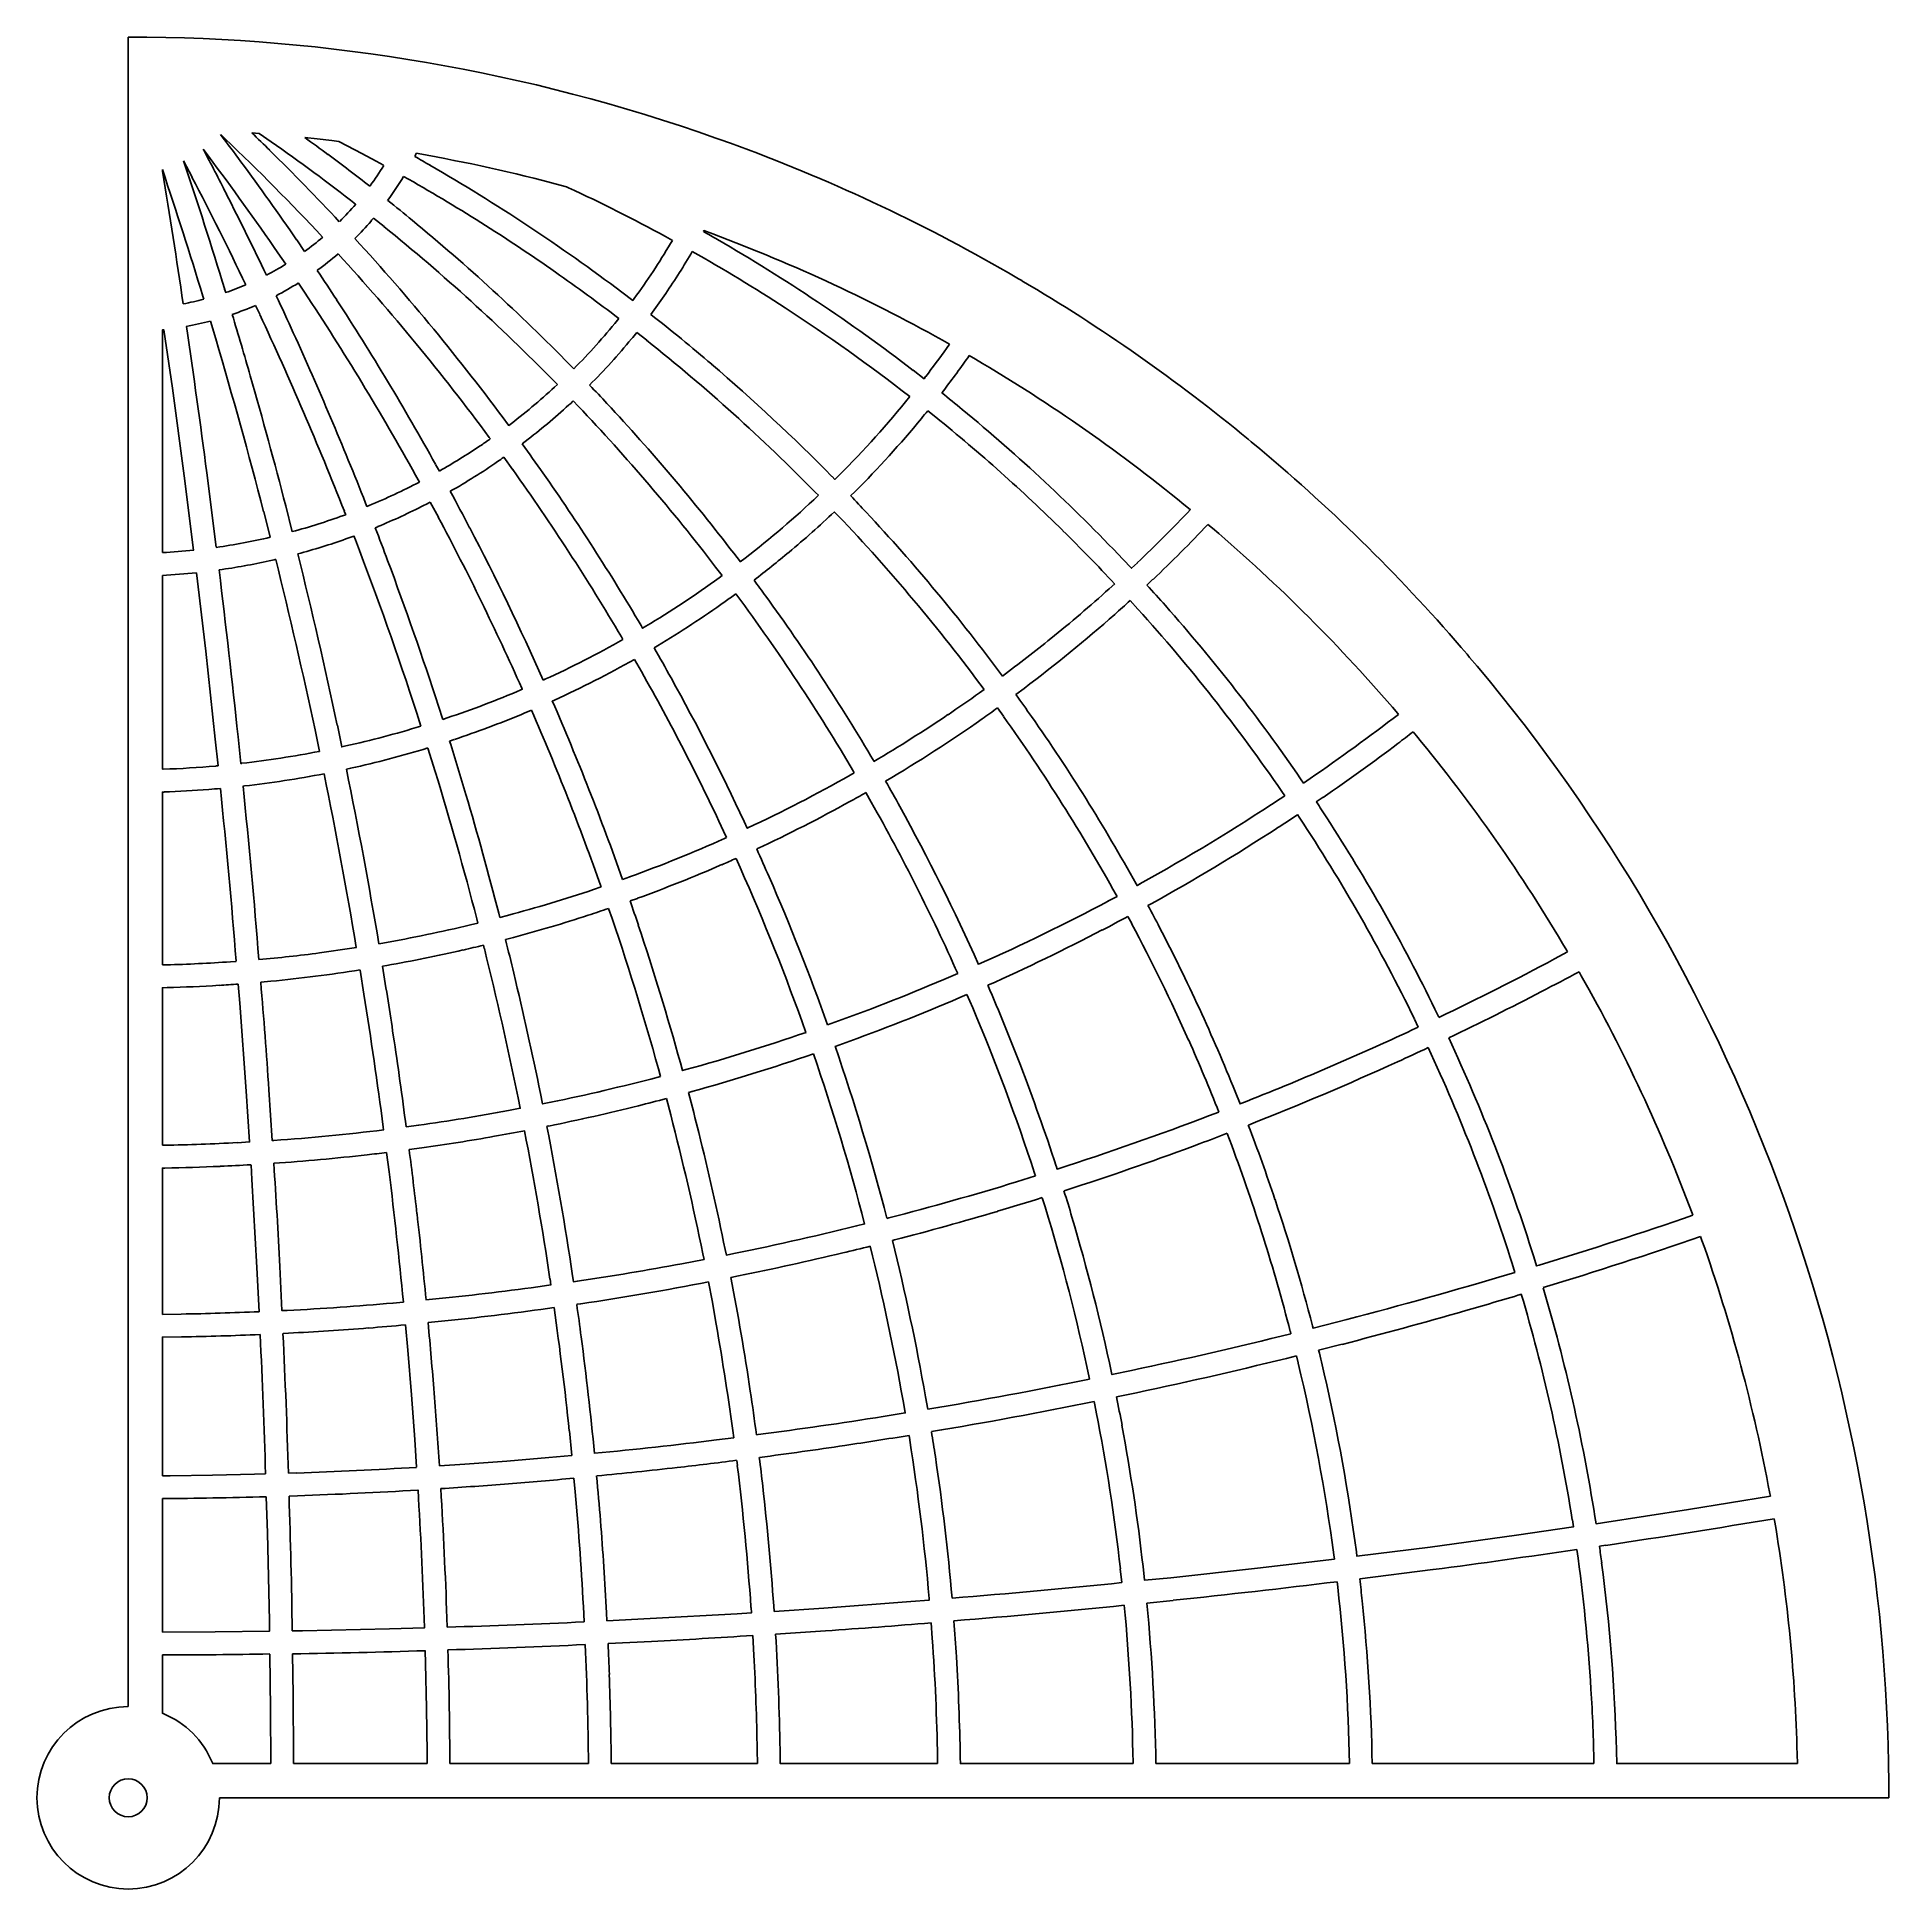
# Model space of a CAD drawing. Header units: millimetres. Extents: x -8 to 155, y -8 to 155.
import ezdxf

# ---------------------------------------------------------------- set-up
doc = ezdxf.new("R2010")
doc.units = ezdxf.units.MM
doc.layers.add('CUT_INNER', color=6, linetype='Continuous')
doc.layers.add('CUT_OUTER', color=1, linetype='Continuous')

msp = doc.modelspace()

# ---------------------------------------------------------------- linework, layer by layer
at = {"layer": 'CUT_INNER'}
for points in [[(7.05, 144.34), (6.59, 144.94)], [(8.52, 145.86), (8.13, 146.23)], [(12.58, 145.61), (11.52, 146.34), (11.52, 146.34), (10.87, 146.39)], [(22.46, 143.53), (21.79, 143.9), (20.53, 144.58), (19.26, 145.24), (18.53, 145.62), (17.89, 145.7), (16.62, 145.85), (15.53, 145.97)], [(5.61, 142.5), (4.86, 143.92)], [(25.49, 144.56), (25.34, 144.59)], [(3.01, 143.15), (3.01, 143.01)], [(21.24, 141.7), (21.27, 141.74)], [(38.71, 141.56), (38.54, 141.64), (37.99, 141.79)], [(18.57, 138.58), (18.59, 138.6)], [(22.49, 138.14), (21.57, 138.88)], [(14.82, 136.98), (15.51, 135.96)], [(47.85, 136.93), (47.23, 137.27)], [(47.69, 136.66), (47.85, 136.93)], [(51.41, 137.5), (50.62, 137.79), (50.57, 137.71)], [(13.85, 134.84), (13.16, 135.85)], [(6.65, 131.76), (6.56, 132.04)], [(8.48, 132.63), (8.57, 132.34)], [(15.5, 132.38), (14.97, 133.18)], [(43.41, 132.37), (44.36, 131.65), (44.49, 131.83)], [(11.56, 130.43), (11.2, 131.21)], [(46.1, 130.63), (45.94, 130.42)], [(5.75, 109.7), (4.92, 116.24), (3.88, 123.94), (3.13, 129.07), (3.01, 129.06), (3.01, 109.48)], [(7.7, 128.27), (7.23, 129.84)], [(43.01, 129.92), (43.13, 130.06)], [(45.59, 128.15), (44.71, 128.84)], [(71.95, 127.44), (72.21, 127.81)], [(38.84, 125.99), (39.17, 125.65)], [(69.01, 125.51), (69.97, 124.77), (70.11, 124.96)], [(74.5, 126.48), (73.95, 126.8)], [(37.73, 124.26), (37.41, 124.59)], [(39.56, 122.36), (39.12, 122.82)], [(71.7, 123.73), (71.54, 123.52)], [(33.36, 120.8), (33.46, 120.66), (33.69, 120.84)], [(71, 121.39), (70.3, 121.95)], [(31.84, 119.48), (31.75, 119.61)], [(34.91, 119.25), (34.64, 119.04)], [(27.03, 117.24), (27.36, 116.64)], [(33.81, 116.77), (33.02, 117.86)], [(6.91, 116.49), (7.74, 109.95)], [(25.6, 115.68), (25.27, 116.28)], [(61.88, 116.17), (62.13, 115.91), (62.49, 116.27)], [(60.27, 114.12), (60.69, 114.52)], [(60.69, 114.52), (60.44, 114.77)], [(63.91, 114.85), (63.52, 114.47)], [(12.48, 110.83), (11.91, 113.08)], [(13.85, 113.58), (14.43, 111.31)], [(18.93, 112.74), (19.12, 112.81)], [(19.12, 112.81), (19, 113.11)], [(20.87, 113.84), (20.99, 113.54), (21.18, 113.61)], [(27.27, 112.6), (26.56, 113.92)], [(62.43, 112.71), (62.08, 113.07)], [(93.39, 113.25), (93.37, 113.27)], [(19.98, 110.6), (19.85, 110.94)], [(21.94, 111.76), (21.72, 111.67)], [(95.34, 111.62), (94.93, 111.96)], [(53.24, 109.43), (53.82, 108.66)], [(3.01, 107.48), (3.01, 90.43)], [(7.7, 90.72), (7.9, 90.74), (7.66, 93.08), (6.82, 100.81), (6, 107.71)], [(52.22, 107.46), (51.64, 108.21)], [(87.46, 108.89), (88.21, 108.1), (88.73, 108.59)], [(51.95, 107.26), (52.22, 107.46)], [(53.51, 105.73), (53.42, 105.86)], [(86.25, 106.3), (86.74, 106.74)], [(90.1, 107.13), (89.57, 106.63)], [(88.78, 104.52), (88.1, 105.27)], [(45.09, 103.07), (45.23, 102.83), (45.52, 103)], [(43.5, 101.83), (43.36, 102.06)], [(46.55, 101.28), (46.24, 101.1)], [(45.12, 99.02), (44.5, 100.09)], [(36.48, 98.26), (36.65, 98.34)], [(34.53, 97.41), (34.65, 97.46), (34.61, 97.55)], [(37.48, 96.51), (37.29, 96.43)], [(74.85, 97.15), (75.25, 97.44)], [(78.78, 97.54), (78.05, 97)], [(25.74, 94.21), (25.37, 95.37)], [(27.28, 95.98), (27.65, 94.82)], [(27.65, 94.82), (28.04, 94.95)], [(76.96, 95.09), (76.43, 95.82)], [(111.69, 95.26), (111.62, 95.34)], [(9.66, 93.29), (9.89, 90.94), (10, 90.95)], [(16.82, 92), (16.43, 93.9)], [(18.39, 94.31), (18.78, 92.4), (19.13, 92.48)], [(28.67, 93.05), (28.26, 92.91)], [(113.27, 93.37), (112.98, 93.72)], [(26.99, 90.23), (26.35, 92.3)], [(3.01, 90.43), (3.08, 90.44)], [(19.56, 90.52), (19.19, 90.44)], [(63.47, 89.9), (63.84, 90.11)], [(63.84, 90.11), (63.78, 90.22)], [(103.08, 89.6), (103.34, 89.22), (103.93, 89.62)], [(3.15, 88.43), (3.01, 88.43), (3.01, 73.23)], [(10.23, 88.96), (10.09, 88.94)], [(65.33, 87.53), (64.85, 88.38)], [(101.28, 87.83), (101.68, 88.1)], [(101.68, 88.1), (101.43, 88.47)], [(105.06, 87.97), (104.46, 87.56)], [(102.95, 86.21), (102.8, 86.44)], [(52.61, 84.42), (52.35, 84.98)], [(54.16, 85.83), (54.43, 85.25), (54.48, 85.27)], [(52.43, 84.33), (52.61, 84.42)], [(53.8, 81.79), (53.44, 82.59)], [(40.9, 79.85), (41.58, 80.08)], [(43.47, 80.74), (44.09, 80.96)], [(88.62, 80.35), (88.7, 80.21), (88.96, 80.35)], [(44.77, 79.08), (44.13, 78.85)], [(86.14, 78.83), (86.94, 79.25)], [(86.94, 79.25), (86.87, 79.38)], [(89.93, 78.6), (89.66, 78.45)], [(30.09, 76.75), (30.74, 76.91)], [(30.74, 76.91), (30.65, 77.27)], [(32.59, 77.77), (32.68, 77.4), (33.36, 77.58)], [(88.23, 76.87), (87.9, 77.49)], [(22.04, 75.09), (22.38, 75.15)], [(31.31, 74.66), (31.23, 74.97)], [(33.88, 75.65), (33.18, 75.46)], [(8.99, 73.51), (9.49, 73.54)], [(125.41, 73.75), (126.56, 74.37)], [(126.56, 74.37), (126.48, 74.5)], [(3.01, 73.23), (3.37, 73.24)], [(12.54, 71.79), (11.66, 71.71)], [(20.73, 70.65), (20.39, 72.78)], [(22.73, 73.17), (22.36, 73.11)], [(71.7, 71.94), (72.93, 72.47)], [(127.76, 72.28), (127.56, 72.63)], [(3.42, 71.23), (3.01, 71.22), (3.01, 57.37)], [(9.6, 57.6), (10.67, 57.66), (10.37, 62.12), (9.8, 69.87), (9.66, 71.55)], [(74.25, 69.46), (73.74, 70.63)], [(113.43, 67.76), (113.09, 68.47)], [(114.89, 69.35), (115.24, 68.62)], [(112.9, 67.51), (113.43, 67.76)], [(63.45, 66.53), (63.44, 66.53), (62.15, 66.06)], [(46.81, 63.42), (46.62, 64.09)], [(48.55, 64.63), (48.74, 63.94), (49.04, 64.02)], [(12.37, 62.25), (12.67, 57.79), (12.8, 57.8)], [(36.25, 61.92), (36.43, 61), (36.58, 61.03)], [(45.94, 63.19), (46.81, 63.42)], [(49.57, 62.09), (49.26, 62.01)], [(97.33, 62.09), (97.76, 61.01), (97.91, 61.07)], [(33.44, 60.42), (34.47, 60.62), (34.28, 61.53)], [(47.7, 60.05), (47.33, 61.49)], [(22.46, 58.73), (22.43, 58.95)], [(24.45, 58.99), (25.54, 59.13)], [(36.98, 59.07), (36.82, 59.04)], [(3.01, 57.37), (3.2, 57.38)], [(25.81, 57.15), (24.7, 57)], [(97.03, 57.34), (96.62, 58.42)], [(3.23, 55.37), (3.01, 55.37), (3.01, 42.5)], [(11.51, 42.73), (11.32, 46.61), (10.88, 54.36), (10.8, 55.66)], [(22.93, 55.04), (22.71, 56.74)], [(81.58, 55.55), (81.67, 55.28), (82.55, 55.56)], [(78.1, 54.16), (79.76, 54.67)], [(79.76, 54.67), (79.68, 54.93)], [(80.61, 51.97), (80.37, 52.76)], [(83.16, 53.65), (82.28, 53.37)], [(66.7, 50.94), (66.89, 50.99)], [(137.57, 51.22), (137.5, 51.41)], [(67.38, 49.05), (67.19, 49)], [(138.37, 49), (138.25, 49.34)], [(48.68, 46.96), (50.63, 47.33)], [(50.63, 47.33), (50.53, 47.82)], [(52.49, 48.21), (52.59, 47.71), (53.26, 47.85)], [(123.58, 47.57), (123.83, 46.77), (124.06, 46.84)], [(13.32, 46.71), (13.51, 42.83), (13.98, 42.85)], [(37.17, 45.08), (37.09, 45.62)], [(39.07, 45.91), (39.15, 45.37), (39.49, 45.42)], [(53.65, 45.88), (52.98, 45.75)], [(120.52, 45.77), (121.91, 46.19), (121.67, 46.97)], [(51.7, 41.65), (51.33, 43.71), (51.01, 45.36)], [(3.01, 42.5), (4.66, 42.52)], [(23.28, 43.5), (24.19, 43.58)], [(26.18, 43.77), (27.92, 43.95)], [(39.79, 43.44), (39.78, 43.43), (39.44, 43.39)], [(14.08, 40.85), (13.61, 40.83)], [(25.36, 29.06), (25.2, 31.5), (24.9, 35.43), (24.58, 39.36), (24.37, 41.59)], [(28.13, 41.95), (26.37, 41.78)], [(102.23, 40.8), (102.18, 41)], [(104.12, 41.5), (104.18, 41.29), (106.25, 41.82)], [(4.69, 40.52), (3.01, 40.5), (3.01, 28.31)], [(106.74, 39.87), (104.66, 39.35)], [(86.45, 37.37), (86.49, 37.21), (88.22, 37.57)], [(102.87, 38.23), (102.72, 38.86)], [(84.53, 36.8), (84.49, 36.96)], [(66.38, 33.52), (68.32, 33.84), (68.13, 34.92)], [(70.11, 35.26), (70.3, 34.16)], [(85.11, 33.92), (84.93, 34.84)], [(88.64, 35.61), (86.89, 35.25)], [(39.01, 30.1), (38.79, 32.26)], [(51.71, 31.46), (53.24, 31.66)], [(55.23, 31.91), (55.39, 31.93)], [(68.71, 31.46), (68.65, 31.86)], [(27.36, 29.19), (29.6, 29.33), (33.29, 29.61), (36.98, 29.91), (39.01, 30.1)], [(53.56, 29.23), (53.5, 29.67)], [(3.01, 28.31), (3.7, 28.32), (7.41, 28.36), (11.11, 28.44), (12.08, 28.47)], [(14.08, 28.54), (14.81, 28.56)], [(39.3, 26.9), (39.19, 28.1)], [(3.01, 14.56), (7.65, 14.58), (12.42, 14.64), (12.41, 15.54), (12.24, 23.31), (12.14, 26.47)], [(3.01, 26.31), (3.01, 14.56)], [(14.87, 26.55), (14.14, 26.53)], [(128.96, 24.74), (129.06, 24.1), (129.62, 24.18), (137.19, 25.34), (144.38, 26.51)], [(144.38, 26.51), (144.34, 26.75)], [(107.98, 21.63), (108.03, 21.23), (114.47, 22.05), (122.05, 23.08), (127.07, 23.81), (126.98, 24.43)], [(144.78, 24.23), (144.73, 24.54)], [(106.05, 20.98), (106, 21.37)], [(129.92, 22.2), (129.35, 22.11)], [(87.37, 18.92), (87.23, 20.12)], [(89.23, 20.35), (89.36, 19.12), (91.67, 19.35), (99.28, 20.18), (106.05, 20.98)], [(114.72, 20.06), (108.28, 19.24)], [(106.34, 18.54), (106.29, 19)], [(42.09, 15.57), (45.9, 15.75), (53.54, 16.18), (54.79, 16.26), (54.76, 16.73)], [(56.76, 16.87), (56.79, 16.39)], [(56.79, 16.39), (61.17, 16.68), (68.81, 17.25), (70.43, 17.38), (70.42, 17.53)], [(91.87, 17.36), (89.56, 17.12)], [(14.42, 14.67), (15.31, 14.68), (22.96, 14.85), (26.05, 14.94), (26.02, 15.76)], [(28.02, 15.83), (28.05, 15)], [(40.09, 15.47), (40.06, 16.15)], [(42.06, 16.25), (42.09, 15.57)], [(61.31, 14.68), (56.92, 14.4)], [(70.7, 14.03), (70.6, 15.39)], [(46, 13.75), (42.19, 13.56)], [(55.02, 12.55), (54.92, 14.26)], [(3.01, 12.56), (3.01, 7.43), (3.07, 7.41)], [(12.53, 3.01), (12.51, 7.77), (12.44, 12.64)], [(26.28, 3.01), (26.28, 3.94), (26.23, 7.88), (26.14, 11.82), (26.11, 12.94)], [(55.32, 3.01), (55.31, 4.19)], [(57.31, 4.23), (57.31, 4.22), (57.33, 3.01), (71.16, 3.01)], [(71.16, 3.01), (71.16, 3.51)], [(73.16, 3.54), (73.17, 3.01), (88.35, 3.01)], [(130.85, 4.14), (130.87, 3.01), (146.76, 3.01)], [(146.76, 3.01), (146.74, 3.84)], [(7.41, 3.07), (7.43, 3.01), (12.53, 3.01)], [(14.53, 3.01), (26.28, 3.01)], [(28.29, 3.01), (40.46, 3.01)], [(42.47, 3.01), (55.32, 3.01)], [(88.35, 3.01), (88.35, 3.1)], [(90.36, 3.01), (107.37, 3.01)], [(109.37, 3.01), (128.87, 3.01)]]:
    msp.add_lwpolyline(points, dxfattribs=at)
msp.add_circle((0, 0), 1.67, dxfattribs=at)
for centre, radius, start, end in [((-217.6, 26.03), 253.78, 26.9432, 27.9423), ((-127.95, 42.22), 171.27, 36.396, 37.393), ((-129.52, 0.39), 200.54, 43.0229, 46.5027), ((-77.09, 54.21), 127.41, 45.3503, 46.3427), ((-89.1, 0.39), 177.27, 52.0192, 55.0021), ((-67.82, 29.4), 143.3, 53.435, 54.4331), ((-425, 0.1), 453.29, 16.9993, 18.4981), ((-184.5, 0), 239.84, 34.5, 37), ((-184.5, 0), 241.84, 34.499, 36.499), ((-129.43, 0.47), 202.42, 43.0202, 45.5004), ((-88.66, 0.96), 178.57, 52.0134, 53.5003), ((0.12, 157.11), 26.15, 323.993, 328.6973), ((9, 152.66), 18.22, 332.6985, 333.7064), ((-19.9, 63.76), 92.31, 59.7996, 60.7575), ((0, 0), 146.79, 75, 80), ((-56.35, 0), 165.75, 52.9985, 59.9985), ((-422.49, 0.88), 448.65, 16.9983, 18.4881), ((-621.57, 39.56), 633.09, 8.33696, 9.40489), ((-265.96, 1.11), 306.17, 25.5208, 27.504), ((0.19, 157.07), 28.07, 323.6956, 328.8569), ((-56.26, 0.13), 163.59, 54.9986, 60.5317), ((-265.39, 1.39), 307.54, 25.519, 27.0017), ((0.01, 157.19), 26.29, 314.9996, 319.5061), ((-76.25, 16.06), 159.02, 50.466, 51.4652), ((-27.3, 0), 156.2, 61.5, 65), ((0.13, 157.08), 28.13, 314.742, 318.9973), ((6.6, 151.51), 19.58, 318.8799, 319.8449), ((-89.38, 0), 179.76, 44.4986, 50.4986), ((0.12, 157.05), 26.11, 306.1211, 310.561), ((-129.74, 0.12), 202.89, 36.4973, 42.4654), ((-89.38, 0), 177.76, 44.5, 51), ((5.93, 58.14), 91.24, 59.8149, 60.7065), ((0.02, 0.05), 146.74, 60.5312, 69.5009), ((-27.3, 0), 158.2, 52.4984, 59.9984), ((0.09, 157.07), 28.14, 305.9792, 310.7223), ((-129.73, 0.13), 200.87, 36.4984, 42.4632), ((0, 164.75), 55.34, 323.5, 329.5), ((0.27, 164.57), 57.02, 325.4973, 329.8855), ((-27.24, 0.1), 156.08, 56.9993, 60.5099), ((0.1, 157.02), 26.1, 297.5114, 301.795), ((-131.03, 35.05), 177.91, 32.9091, 33.9068), ((-54.75, 2.21), 161.02, 52.5625, 55.0127), ((0.06, 157.04), 26.12, 289.0031, 293.1733), ((0.1, 157.03), 28.1, 297.3456, 301.9422), ((-173.46, 43.64), 206.37, 24.3729, 25.3695), ((-184.5, 0), 239.84, 29, 33.5), ((0, 164.75), 57.35, 323.4956, 325.5044), ((0.06, 156.95), 26.04, 280.557, 284.6659), ((0.1, 156.93), 28.01, 288.8286, 293.3293), ((-298.91, 36.85), 321.95, 15.8972, 16.8957), ((-268.14, 0), 308.62, 21.5, 25), ((-184.5, 0), 241.84, 28.999, 32.999), ((-54.34, 2.41), 162.62, 49.4871, 51.925), ((-27.09, 0.31), 155.82, 52.0571, 57.003), ((0.05, 156.95), 28.04, 280.3927, 284.8154), ((-731.71, 19.9), 744.91, 7.45018, 8.4499), ((-268.14, 0), 310.62, 21.4992, 24.4992), ((0.06, 164.69), 55.27, 315.0501, 321.0021), ((11.41, 155.42), 42.61, 320.4091, 321.3993), ((-425.34, 0), 451.63, 14.5, 16.5), ((0.02, 164.73), 57.32, 315.0183, 320.4962), ((-56.35, 0), 163.74, 44.5, 51.5), ((0, 178.76), 88.38, 322.5, 324.5), ((-56.35, 0), 165.75, 44.4985, 49.5015), ((0.75, 178.2), 89.44, 322.492, 324.9299), ((0, 0), 146.79, 50.5, 59.5), ((-425.34, 0), 453.64, 14.4994, 15.9994), ((0.02, 164.72), 55.31, 307.4993, 312.984), ((-51.55, 35.58), 127.83, 42.897, 43.8931), ((0, 164.75), 57.35, 307.4956, 312.4956), ((13.92, 149.68), 36.84, 312.3564, 313.1696), ((-89.38, 0), 177.76, 37.5, 43.5), ((-89.38, 0), 179.76, 37.4986, 42.9986), ((0.07, 178.69), 88.28, 314.9984, 321.0489), ((-11.12, 19.8), 132.63, 50.4502, 51.4487), ((0, 178.76), 90.38, 314.9972, 320.4972), ((29.1, 154.98), 52.8, 320.3193, 321.2793), ((-27.3, 0), 156.2, 45.5, 51), ((-27.3, 0), 158.2, 43.4984, 50.4984), ((1.94, 161.89), 51.89, 303.9834, 305.1824), ((-111.12, 13.27), 180.09, 34.9668, 35.9661), ((0.17, 164.48), 55.02, 299.6104, 304.0073), ((0.09, 164.6), 57.18, 299.5817, 304.4994), ((10.58, 149.5), 38.79, 304.376, 305.3582), ((0.04, 164.65), 55.24, 292.4977, 297.5609), ((-129.9, 0), 201.09, 30.5, 35.5), ((-129.9, 0), 203.09, 30.4988, 34.9988), ((-154.95, 15.55), 208.45, 27.4589, 28.4581), ((0.03, 178.72), 88.33, 307.5143, 313.0009), ((-18.25, 35.83), 113.45, 42.8832, 43.8779), ((0.06, 164.56), 55.14, 285.0955, 290.0045), ((0, 164.75), 57.35, 292.4956, 296.9956), ((10.03, 145.26), 35.43, 296.841, 297.8037), ((-184.5, 0), 239.84, 24, 28), ((0.54, 178.14), 89.57, 309.9937, 313.4072), ((-56.3, 0.04), 163.69, 36.5156, 43.5006), ((-56.32, 0.03), 165.71, 36.5118, 42.9989), ((0.62, 201.45), 128, 313.4948, 316.4474), ((0.03, 164.59), 55.19, 278.0359, 283.0407), ((4.66, 151.75), 43.55, 289.4164, 290.4078), ((-144.97, 46.66), 178.91, 20.3151, 21.3053), ((-184.01, 0.24), 241.31, 23.968, 27.5012), ((-25.14, 2.14), 153.15, 43.0755, 45.5149), ((0.1, 201.98), 130.76, 313.4972, 316.4903), ((0, 0), 146.79, 40.5, 49.5), ((0.07, 163.95), 54.55, 273.0876, 275.9843), ((0.05, 164.59), 57.19, 285.0659, 289.4984), ((-420.24, 1.13), 448.41, 11.9936, 13.9684), ((-268.14, 0), 308.62, 18, 21), ((0, 178.76), 90.38, 307.5029, 310.0028), ((0, 164.73), 57.33, 273.0043, 276.0069), ((0, 164.74), 57.34, 278.0079, 282.4958), ((-831.59, 5.08), 845.86, 5.98593, 6.98586), ((4.98, 142.73), 34.77, 282.3333, 283.2857), ((-420.14, 1.15), 446.31, 11.994, 13.9682), ((-268.14, 0), 310.62, 17.9992, 20.4992), ((0, 178.76), 88.38, 301, 306), ((13.73, 159.68), 66.87, 305.4093, 306.4031), ((-26.58, 46.04), 101.89, 35.8075, 36.7844), ((0, 202.09), 128.9, 309, 312), ((-13.14, 12.64), 139.22, 41.4643, 42.4633), ((0, 178.76), 90.38, 300.9972, 305.4972), ((-89.38, 0), 177.76, 30.5, 36.5), ((-89.18, 0.14), 179.52, 30.4515, 36.0006), ((17.24, 182.77), 105.01, 311.4364, 312.4339), ((-27.3, 0), 156.2, 34.5, 42), ((-27.3, 0), 158.2, 34.4984, 41.4984), ((0, 202.09), 130.9, 306.9981, 311.4981), ((0.02, 178.71), 88.32, 294.4992, 299.4865), ((-104.62, 14.16), 174.12, 28.9572, 29.9562), ((1.56, 200.11), 126.37, 306.5761, 309.015), ((0, 178.76), 90.38, 294.4972, 299.4983), ((-129.9, 0), 201.09, 25, 29.5), ((-129.9, 0), 203.09, 24.9988, 28.9988), ((0, 178.76), 88.38, 288.5, 293), ((-184.46, 0.02), 241.8, 19.5032, 23.499), ((0, 202.09), 128.9, 304, 305.5), ((-32.4, 16.92), 136.42, 34.9448, 35.9431), ((0, 178.76), 90.38, 288.4972, 292.4972), ((13.48, 146.62), 55.53, 292.3403, 293.3184), ((-184.37, 0.05), 239.71, 19.5045, 23.4978), ((0.48, 201.35), 128.01, 300.5633, 304.0069), ((0.21, 201.79), 130.54, 300.5632, 305.0009), ((20.42, 173.2), 95.52, 304.9055, 305.9009), ((-56.35, 0), 163.74, 29, 35.5), ((-56.35, 0), 165.75, 28.9985, 34.9985), ((0.06, 240.75), 183.38, 304.4996, 307.4959), ((0.05, 178.54), 88.15, 282.4974, 286.9443), ((-240.01, 8.46), 281.25, 16.4731, 17.4727), ((50.09, 174.96), 102.73, 306.7972, 307.7425), ((0, 0), 146.79, 30.5, 39.5), ((0.01, 178.66), 88.27, 276.4988, 280.9766), ((0.04, 178.59), 90.21, 282.4953, 286.9572), ((0, 240.84), 185.5, 304.4986, 306.9986), ((0, 178.76), 88.38, 272, 275), ((0, 178.73), 90.35, 276.4969, 280.9909), ((-422.16, 0.62), 448.39, 9.5181, 11.503), ((-422.35, 0.58), 450.59, 9.5181, 11.5033), ((-268.14, 0), 308.62, 14.5, 17), ((0, 202.09), 128.9, 295, 299.5), ((0, 178.76), 90.38, 271.9972, 274.4972), ((2.59, 147.6), 59.11, 274.365, 275.3514), ((-658.62, 20.08), 670.25, 4.57539, 5.8802), ((-639.03, 21.87), 652.58, 4.556, 5.89955), ((-268.14, 0), 310.62, 14.4992, 16.4992), ((19.08, 168.01), 91.85, 298.8918, 299.8859), ((-61.28, 15.74), 147.56, 28.944, 29.9425), ((0.09, 201.92), 130.71, 294.9673, 298.9996), ((-89.07, 0.16), 177.41, 24.0512, 29.5029), ((-89.07, 0.16), 179.41, 24.0479, 29.0011), ((0, 240.84), 183.49, 299, 303.5), ((34.52, 188.19), 122.54, 302.8702, 303.8643), ((23.83, 33.52), 97.07, 32.841, 33.8293), ((0, 240.84), 185.5, 298.9986, 302.9986), ((-27.3, 0), 156.2, 26, 33.5), ((-27.3, 0), 158.2, 25.9984, 32.9984), ((0, 202.09), 128.9, 290, 294), ((-84.67, 19.9), 153.67, 23.4184, 24.416), ((0, 202.09), 130.9, 289.9981, 293.4981), ((20.76, 154.92), 79.37, 293.3357, 294.3198), ((-129.41, 0.21), 200.55, 19.5431, 24.0033), ((0, 202.09), 128.9, 285, 288.5), ((-129.38, 0.22), 202.53, 19.5407, 23.5015), ((7.01, 180.84), 108.52, 287.9465, 288.9445), ((-183.95, 0.16), 239.27, 15.4976, 19.0329), ((-80.93, 35.15), 132.48, 18.2926, 19.2601), ((0.23, 240.4), 182.99, 294.0385, 298.0027), ((-20.28, 18.97), 125, 27.417, 28.414), ((0, 202.09), 128.9, 280, 283.5), ((0, 202.09), 130.9, 284.9981, 287.9981), ((-184.5, 0), 241.84, 15.499, 18.499), ((18.35, 205.95), 146.08, 297.4312, 298.4292), ((-56.35, 0), 163.74, 24, 28), ((-56.35, 0), 165.75, 21.9985, 27.4985), ((5.76, 177.63), 105.78, 282.9387, 283.9363), ((-137.65, 31.93), 176.28, 13.3087, 14.2971), ((0.23, 240.38), 184.98, 294.0355, 297.5008), ((0, 202.09), 128.9, 271.5, 274), ((0.31, 199.48), 126.28, 275.0798, 277.5156), ((0.25, 200.22), 127.01, 277.4963, 278.9725), ((0, 202.09), 130.9, 279.9981, 282.9981), ((-268.14, 0), 308.62, 11.5, 14), ((1.32, 307.05), 264.25, 295.5383, 298.0082), ((-530.71, 25.8), 544.3, 3.8398, 4.8378), ((0.04, 201.76), 130.57, 275.4961, 278.9669), ((-324.99, 15.44), 352.1, 8.4274, 9.4265), ((-268.14, 0), 310.62, 11.4992, 13.4992), ((0.46, 239.71), 182.27, 289.5608, 293.0067), ((25.76, 260.65), 213.81, 297.4344, 298.4331), ((0, 0), 146.79, 20.5, 29.5), ((0, 202.09), 130.9, 271.4981, 273.4981), ((2.26, 167.63), 96.37, 273.4085, 274.4041), ((-425.34, 0), 451.63, 7.5, 9), ((0.43, 239.73), 184.31, 289.9949, 293.4397), ((-87.73, 0.65), 177.99, 20.9936, 23.4355), ((1.59, 306.5), 265.64, 295.5365, 297.5056), ((-89.38, 0), 177.76, 18, 23), ((-414.63, 1.55), 442.81, 7.4522, 8.5056), ((0.17, 240.27), 182.9, 285.4975, 288.9601), ((0, 309.62), 267.14, 291.5, 295), ((-27.26, 0.01), 158.16, 17.4979, 24.9826), ((0.15, 240.32), 184.95, 285.4964, 288.9628), ((-129.43, 0.14), 200.59, 14.5242, 18.9855), ((-129.52, 0.12), 202.7, 14.5225, 18.9873), ((-53.51, 1.22), 160.66, 21.5725, 24.0144), ((41.34, 219.95), 170.4, 294.3542, 295.3489), ((-27.24, 0.02), 156.14, 17.4993, 24.9789), ((-89.38, 0), 179.76, 17.9986, 20.9986), ((0.37, 308.79), 268.23, 291.4573, 294.5016), ((0, 240.84), 183.49, 281.5, 284.5), ((-151.17, 8.46), 207.46, 13.9575, 14.9567), ((0, 240.84), 183.49, 278, 280.5), ((0, 240.84), 185.5, 281.4986, 283.9986), ((9.82, 202.15), 145.58, 283.9301, 284.928), ((0.31, 308.7), 266.16, 287.9973, 291.0452), ((0.05, 240.28), 182.93, 273.9977, 277.0377), ((5.53, 210.28), 154.44, 279.9484, 280.947), ((-266.41, 0.27), 306.86, 8.4971, 10.9663), ((-266.47, 0.26), 308.93, 8.4964, 10.9669), ((-184.5, 0), 239.84, 11.5, 14.5), ((-53.74, 0.91), 162.98, 18.4888, 20.9352), ((0, 240.84), 183.49, 271, 273), ((-299.06, 14.94), 326.48, 6.4021, 7.4007), ((0, 240.84), 185.5, 277.9986, 279.9986), ((-184.5, 0), 241.84, 11.499, 13.999), ((0, 309.62), 269.14, 287.9991, 290.4991), ((42.78, 196.71), 148.4, 290.2957, 291.2739), ((-56.35, 0), 163.74, 14.5, 20.5), ((0, 240.84), 185.5, 270.9986, 272.4986), ((1.43, 211.02), 155.64, 272.4507, 273.4494), ((0.14, 239.49), 184.14, 273.9424, 276.5042), ((-508.64, 20.97), 522.6, 2.8228, 3.82), ((9.71, 158.8), 102.89, 276.2979, 277.2613), ((-414.05, 1.29), 440.28, 5.5129, 7.0129), ((0, 309.62), 267.14, 284.5, 287), ((9.68, 277.45), 235.54, 286.4634, 287.4628), ((-50.33, 11.75), 138.98, 16.4253, 17.4229), ((-56.35, 0), 165.75, 14.4985, 18.5015), ((-408.88, 1.8), 437.09, 5.5101, 6.5089), ((0, 309.62), 269.14, 284.4991, 286.4991), ((-89.38, 0), 177.76, 12, 17), ((-89.38, 0), 179.76, 11.9986, 16.4986), ((2.47, 444.81), 416.14, 286.9901, 288.9448), ((0.29, 308.28), 265.76, 281.4961, 284.0377), ((-129.47, 0.08), 202.65, 9.9966, 13.9685), ((3.25, 442.49), 415.68, 286.9459, 288.9516), ((0, 0), 146.79, 10.5, 19.5), ((0, 309.62), 269.14, 281.4991, 283.4991), ((29.02, 191.03), 147.06, 283.2915, 284.2633), ((-129.43, 0.09), 200.6, 9.9976, 13.9664), ((0, 309.62), 267.14, 278.5, 280.5), ((-180.36, 0.67), 237.66, 8.4878, 10.933), ((0, 452.63), 424.33, 284.5, 286.5), ((0.02, 309.46), 266.97, 275.9997, 277.9985), ((0.59, 306.01), 265.49, 278.4906, 280.9494), ((35.9, 329.47), 298.05, 285.8918, 286.89), ((-27.22, 0.02), 156.11, 8.9991, 16.4697), ((-27.23, 0.01), 158.13, 8.9976, 16.4728), ((0.06, 306.92), 264.43, 270.9974, 272.4814), ((0, 309.62), 267.14, 273, 275), ((0, 309.62), 269.14, 275.9991, 277.9994), ((-266.24, 0.22), 306.7, 5.9969, 8.0371), ((-127.67, 19.11), 168.86, 7.2893, 8.2638), ((0, 452.63), 426.34, 284.4994, 285.9994), ((0.05, 307.16), 266.68, 270.9968, 272.4823), ((-575.51, 11.83), 587.82, 1.62302, 2.81853), ((-549.85, 12.82), 564.15, 1.5963, 2.8454), ((0, 309.62), 269.14, 272.9991, 274.4991), ((6.72, 228.76), 188.01, 274.3912, 275.3883), ((-328.22, 8.07), 356.18, 4.431, 5.4302), ((-180.79, 0.6), 236.08, 7.5582, 10.0119), ((1.29, 446.82), 418.38, 281.9929, 283.9616), ((-261.46, 0.82), 303.89, 5.5642, 7.5102), ((-13.8, 10.02), 122.04, 12.909, 13.9055), ((1.27, 446.91), 420.48, 281.9924, 283.9617), ((-56.35, 0), 163.74, 7.5, 13.5), ((0.89, 447.96), 419.58, 279.5216, 281.498), ((-56.35, 0), 165.75, 7.4985, 12.9985), ((-340.31, 6.32), 368.38, 3.559, 4.5572), ((-165.21, 2.8), 222.36, 7.5233, 8.5229), ((0.85, 448.18), 421.8, 279.5215, 281.4979), ((-55.95, 6.35), 145.74, 10.4402, 11.4385), ((0, 452.63), 424.33, 277.5, 279), ((-89.38, 0), 177.76, 6.5, 11), ((-89.38, 0), 179.76, 6.4986, 10.4986), ((1.44, 440.02), 411.64, 275.5154, 277.0154), ((1.14, 444.8), 418.42, 277.4637, 278.5041), ((15.11, 354.48), 327.03, 278.4235, 279.4225), ((-129.9, 0), 201.09, 5, 9), ((-54.61, 11.59), 126.92, 8.3487, 9.3409), ((14.49, 330.17), 303.02, 276.3977, 277.396), ((-91.51, 11), 148.21, 6.341, 7.3335), ((-129.21, 0.09), 202.4, 4.9488, 8.5022), ((0.39, 442.7), 414.4, 271.994, 273.4538), ((7.9, 357.51), 330.89, 274.4273, 275.4263), ((2.02, 434.22), 407.81, 275.512, 276.5107), ((-183.91, 7), 226.1, 4.4057, 5.4038), ((-184.5, 0), 239.84, 4, 7), ((2.24, 281.72), 255.41, 270.1724, 271.1663), ((3.4, 296.82), 270.49, 270.8554, 271.8521), ((-601.92, 6.13), 616.4, 0.79373, 1.89687), ((0.38, 442.86), 416.56, 271.9935, 273.4542), ((-416.01, 0.37), 442.3, 1.9947, 3.4599), ((6.16, 369.75), 343.23, 273.5617, 274.5598), ((-416.17, 0.36), 444.46, 1.9943, 3.4602), ((-268.14, 0), 308.62, 3, 5), ((-184.5, 0), 241.84, 3.999, 6.499), ((3.01, 871.97), 859.2, 278.49396, 279.49393), ((-268.14, 0), 310.62, 2.9992, 4.4992), ((0, 0), 146.79, 1.5, 9.5), ((19.88, 745.44), 731.55, 277.44933, 278.44905), ((-27.04, 0.02), 155.94, 3.4979, 8.0381), ((41.81, 9.4), 88.46, 7.3013, 8.2617), ((-27.3, 0), 158.2, 1.4984, 7.4984), ((19.83, 674.89), 659.44, 274.57554, 275.87873), ((5.18, 844.24), 831.41, 275.98541, 276.98534), ((-56.06, 0.02), 163.46, 1.045, 6.5026), ((-2.3, 5.92), 111.38, 5.8765, 6.8705), ((21.64, 655.07), 641.54, 274.55558, 275.89872), ((-89.1, 0.01), 177.48, 0.9984, 5.4685), ((-88.78, 0.03), 179.16, 0.9502, 5.4735), ((-56.11, 0.02), 165.51, 1.0339, 6.0003), ((11.66, 593.17), 578.4, 271.62326, 272.81695), ((25.51, 548.21), 534.73, 273.8388, 274.8367), ((-108.42, 1.41), 181.57, 3.4691, 4.4685), ((12.66, 567.38), 554.59, 271.5959, 272.8445), ((-263.79, 0.15), 304.27, 0.5377, 2.5085), ((-161.23, 4.2), 203.64, 1.8678, 2.6358), ((20.72, 526.6), 513.47, 272.8218, 273.8189), ((-180.65, 0.12), 238, 0.9889, 3.4393), ((-129.9, 0), 201.09, 1, 4), ((2.97, 553.88), 541.32, 270.0034, 271.0024), ((6.06, 618.46), 605.86, 270.79322, 271.89604), ((-539.38, 2.98), 553.91, 0.0029, 1.002), ((-264.07, 3.52), 292.33, 0.8615, 1.8587), ((-184.5, 0), 239.84, 1, 3), ((-129.9, 0), 203.09, 0.9988, 3.4988), ((-262.8, 0.16), 305.28, 0.5336, 2.0036), ((-24.39, 0.14), 153.29, 1.0715, 3.5142), ((0, 0), 8.02, 22.5, 67.5), ((-254.16, 2.24), 282.44, 0.1552, 1.1506)]:
    msp.add_arc(centre, radius, start, end, dxfattribs=at)
at = {"layer": 'CUT_OUTER'}
for points in [[(0, 8.02), (0, 154.81), (0, 154.81)], [(51.68, 145.93), (52.01, 145.81), (52.95, 145.47)], [(77.41, 134.07), (78.27, 133.56), (78.57, 133.39)], [(98.47, 119.46), (98.74, 119.23), (99.51, 118.59)], [(117.72, 100.54), (117.94, 100.27), (118.59, 99.51)], [(145.01, 54.22), (145.13, 53.89), (145.47, 52.95)], [(154.81, 0), (8.02, 0)], [(154.8, 1.35), (154.81, 1), (154.81, 0)]]:
    msp.add_lwpolyline(points, dxfattribs=at)
for radius, start, end in [(154.81, 70.5, 90), (154.81, 60, 70), (154.81, 50.5, 59.5), (154.81, 40.5, 50), (154.81, 20.5, 40), (154.81, 0.5, 20), (8.02, 90, 0)]:
    msp.add_arc((0, 0), radius, start, end, dxfattribs=at)

doc.saveas('drawing.dxf')
